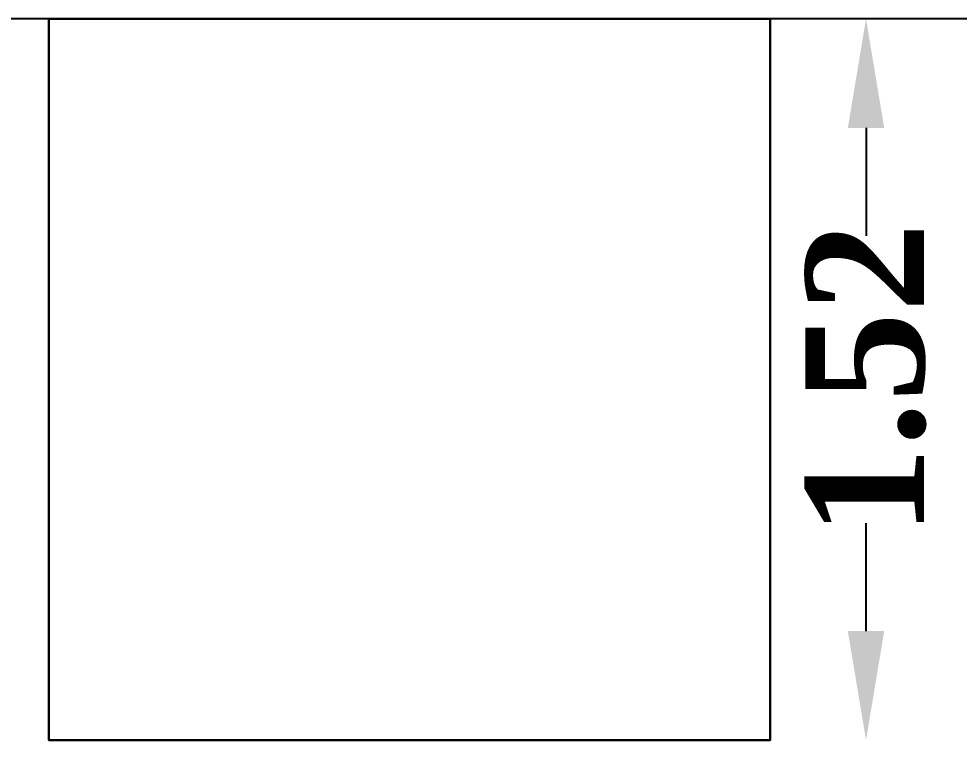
# Model space of a CAD drawing. Header units: metres. Extents: x 0 to 298, y 0 to 162.
# Drawn here: x 185.104 to 187.086, y 105.297 to 106.817 of the extents above; entities that cross this region are included whole.
import ezdxf

# ---------------------------------------------------------------- set-up
doc = ezdxf.new("R2010")
doc.units = ezdxf.units.M
doc.header["$MEASUREMENT"] = 0
doc.linetypes.add('PHANTOM2', pattern=[1.25, 0.625, -0.125, 0.125, -0.125, 0.125, -0.125])
doc.layers.add('BLK_1_FLR_0_ROOM_4_LIGHT_VENTILATION_2', color=3, linetype='Continuous')
doc.styles.add('working', font='timesbd.ttf', dxfattribs={"height": 0.25})
doc.dimstyles.new('new model', dxfattribs={"dimtxt": 0.25, "dimasz": 0.23, "dimexe": 0.1, "dimexo": 0.1, "dimgap": 0, "dimtad": 0, "dimtoh": 1, "dimzin": 1, "dimdsep": 46, "dimtxsty": 'working', "dimcen": 0.09, "dimse1": 1, "dimse2": 1, "dimclrd": 8, "dimclre": 8, "dimclrt": 3, "dimadec": 1, "dimazin": 0, "dimtfac": 1, "dimtofl": 0, "dimtmove": 0, "dimatfit": 3, "dimfxl": 0, "dimtolj": 1, "dimtzin": 0, "dimlwd": -1, "dimlwe": -1, "dimarcsym": 0})

# ---------------------------------------------------------------- blocks, each defined once
blk = doc.blocks.new('*D426')
at = {"layer": 'BLK_1_FLR_0_ROOM_4_LIGHT_VENTILATION_2', "color": 232, "linetype": 'PHANTOM2'}
for p, q in [((186.8893, 106.5872), (186.8893, 106.3597)), ((186.8893, 105.5272), (186.8893, 105.7547))]:
    blk.add_line(p, q, dxfattribs=at)
at = {"layer": 'BLK_1_FLR_0_ROOM_4_LIGHT_VENTILATION_2', "color": 232, "lineweight": 35}
for points in [[(186.851, 106.5872), (186.9277, 106.5872), (186.8893, 106.8172)], [(186.851, 105.5272), (186.9277, 105.5272), (186.8893, 105.2972)]]:
    blk.add_solid(points, dxfattribs=at)
at = {"layer": 'Defpoints', "color": 0, "lineweight": 35}
for p in [(186.6873, 106.8172), (186.6873, 105.2972), (186.8893, 105.2972)]:
    blk.add_point(p, dxfattribs=at)
at = {"layer": 'BLK_1_FLR_0_ROOM_4_LIGHT_VENTILATION_2', "color": 232, "lineweight": 30, "insert": (186.8893, 106.0572), "char_height": 0.25, "attachment_point": 5, "rotation": 90, "style": 'working'}
blk.add_mtext('\\A1;1.52', dxfattribs=at)

msp = doc.modelspace()

# ---------------------------------------------------------------- linework, layer by layer
at = {"ltscale": 0.25}
msp.add_line((225.20038, 106.8172), (180.23038, 106.8172), dxfattribs=at)
at = {"layer": 'BLK_1_FLR_0_ROOM_4_LIGHT_VENTILATION_2', "color": 3, "lineweight": 30}
msp.add_lwpolyline([(185.1673, 106.8172), (186.6873, 106.8172), (186.6873, 105.2972), (185.1673, 105.2972)], close=True, dxfattribs=at)

# ---------------------------------------------------------------- dimensions: what is measured, and where the dimension line sits
at = {"layer": 'BLK_1_FLR_0_ROOM_4_LIGHT_VENTILATION_2', "color": 232, "lineweight": 30}
dim = msp.add_linear_dim(base=(186.88935, 105.2972), p1=(186.6873, 106.8172), p2=(186.6873, 105.2972), angle=90, dimstyle='new model', override={"dimpost": '\\X', "dimclrd": 232, "dimclrt": 232, "dimfxl": 75, "dimfxlon": 1, "dimtfill": 1}, dxfattribs=at)
dim.commit()
dim.dimension.update_dxf_attribs({"geometry": '*D426', "text_midpoint": (186.88935, 106.0572)})

doc.saveas('drawing.dxf')
